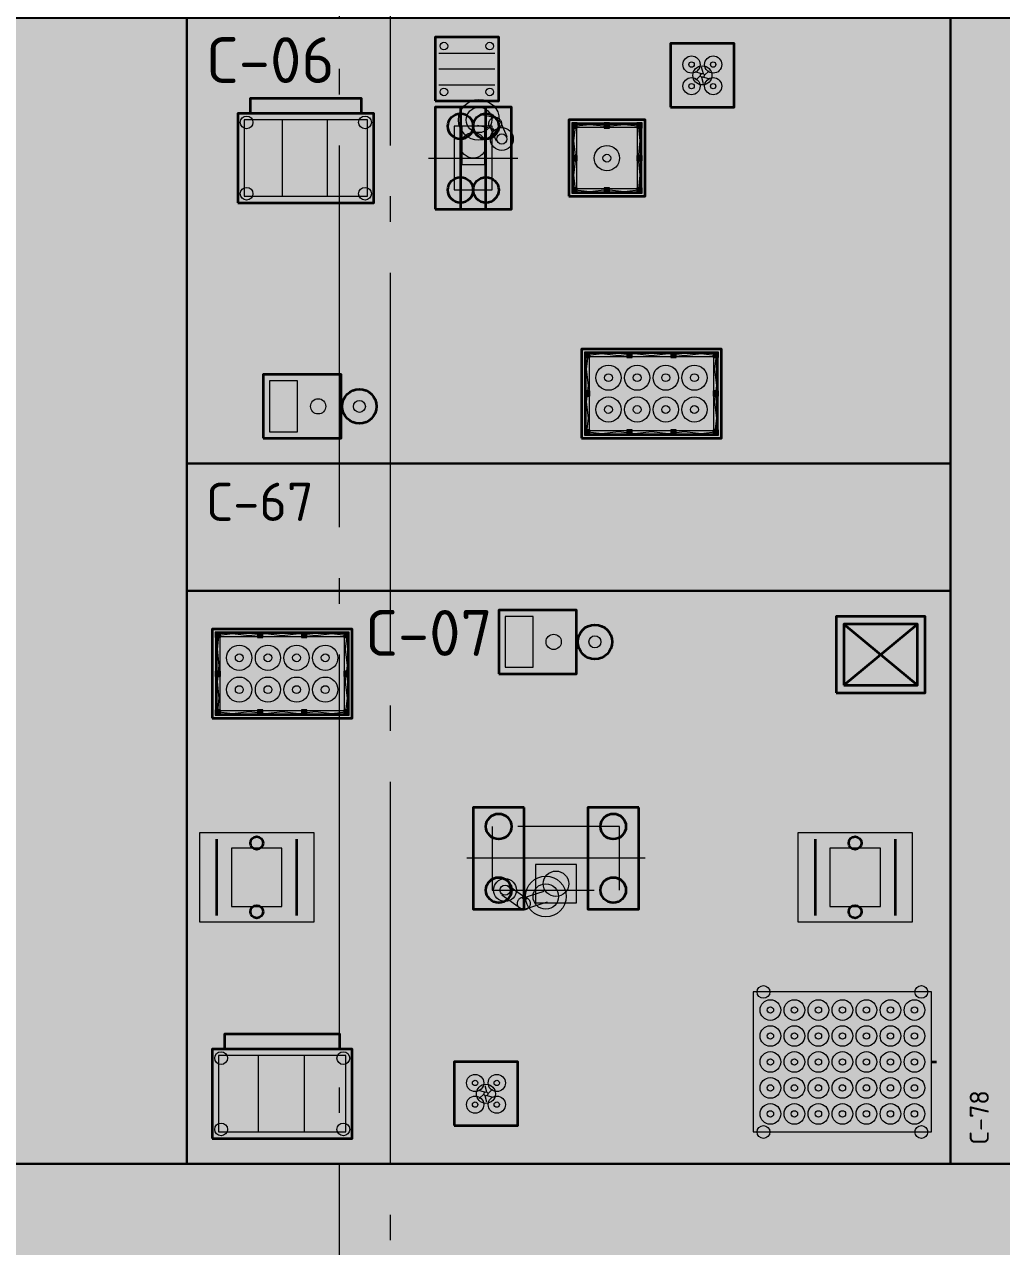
# Model space of a CAD drawing. Header units: millimetres. Extents: x 0 to 1189, y 0 to 841.
# Drawn here: x 349.62 to 388, y 481.25 to 529.25 of the extents above; entities that cross this region are included whole.
import ezdxf
from ezdxf.enums import TextEntityAlignment as Align

# ---------------------------------------------------------------- set-up
doc = ezdxf.new("R2010")
doc.units = ezdxf.units.MM
doc.linetypes.add('IRAM-E-TRAZOS', pattern=[5, 4, -1])
doc.linetypes.add('IRAM-F-TRAZO-PUNTO', pattern=[20, 15, -2, 1, -2])
for name, color, linetype, lineweight, true_color in [('A-DEM-RO', 1, 'CONTINUOUS', 35, 0xd21e1e), ('A-EQUIPO', 30, 'CONTINUOUS', 35, 0xe67800), ('A-SENDA', 2, 'CONTINUOUS', 25, 0xd7a500)]:
    doc.layers.add(name, color=color, linetype=linetype, lineweight=lineweight, true_color=true_color)
for name, color, linetype, lineweight in [('A-EJE', 1, 'IRAM-F-TRAZO-PUNTO', 18), ('A-EQUIPO-FINO', 8, 'CONTINUOUS', 13), ('A-EQUIPO-OCULTO', 8, 'IRAM-E-TRAZOS', 13), ('A-EQUIPO-RELLENO', 9, 'CONTINUOUS', 13), ('A-RELLENO', 9, 'CONTINUOUS', 13), ('A-SECTOR', 1, 'CONTINUOUS', 25), ('A-SECTOR-TXT', 1, 'CONTINUOUS', 25)]:
    doc.layers.add(name, color=color, linetype=linetype, lineweight=lineweight)
doc.styles.add('ISO3098', font='isocpeur.ttf')

msp = doc.modelspace()

# ---------------------------------------------------------------- hatches: boundary and pattern name
at = {"layer": 'A-EQUIPO-RELLENO', "true_color": 0xeeeeee}
h = msp.add_hatch(color=7, dxfattribs=at)
h.dxf.hatch_style = 1
h.paths.add_polyline_path([(365.75, 526.25), (368.25, 526.25), (368.25, 528.75), (365.75, 528.75)])
at = {"layer": 'A-EQUIPO-RELLENO', "true_color": 0xe6e6dc}
h = msp.add_hatch(color=7, dxfattribs=at)
h.dxf.hatch_style = 1
h.paths.add_polyline_path([(375, 526), (377.5, 526), (377.5, 528.5), (375, 528.5)])
at = {"layer": 'A-EQUIPO-RELLENO', "true_color": 0xeeeeee}
h = msp.add_hatch(color=7, dxfattribs=at)
h.dxf.hatch_style = 1
h.paths.add_polyline_path([(358, 522.25), (363.35, 522.25), (363.35, 525.75), (358, 525.75)])
at = {"layer": 'A-EQUIPO-RELLENO', "true_color": 0xcdd0d4}
h = msp.add_hatch(color=7, dxfattribs=at)
h.dxf.hatch_style = 1
h.paths.add_polyline_path([(365.75, 522), (367.75, 522), (367.75, 526), (365.75, 526)])
h = msp.add_hatch(color=7, dxfattribs=at)
h.dxf.hatch_style = 1
h.paths.add_polyline_path([(366.75, 522), (368.75, 522), (368.75, 526), (366.75, 526)])
at = {"layer": 'A-EQUIPO-RELLENO', "true_color": 0xeeeeee}
h = msp.add_hatch(color=7, dxfattribs=at)
h.dxf.hatch_style = 1
h.paths.add_polyline_path([(366.8, 523.75), (367.7, 523.75), (367.7, 525.25), (366.8, 525.25)])
at = {"layer": 'A-EQUIPO-RELLENO', "true_color": 0xf5f5f5}
h = msp.add_hatch(color=7, dxfattribs=at)
h.dxf.hatch_style = 1
h.paths.add_polyline_path([(371, 522.5), (374, 522.5), (374, 525.5), (371, 525.5)])
at = {"layer": 'A-EQUIPO-RELLENO', "true_color": 0x969ba0}
h = msp.add_hatch(color=7, dxfattribs=at)
h.dxf.hatch_style = 1
h.paths.add_polyline_path([(371.12, 525.17), (371.33, 525.17), (371.33, 525.38), (371.12, 525.38)])
h = msp.add_hatch(color=7, dxfattribs=at)
h.dxf.hatch_style = 1
h.paths.add_polyline_path([(371.12, 525.17), (371.33, 525.17), (371.33, 525.38), (371.12, 525.38)])
h = msp.add_hatch(color=7, dxfattribs=at)
h.dxf.hatch_style = 1
h.paths.add_polyline_path([(372.395, 525.17), (372.605, 525.17), (372.605, 525.38), (372.395, 525.38)])
h = msp.add_hatch(color=7, dxfattribs=at)
h.dxf.hatch_style = 1
h.paths.add_polyline_path([(373.67, 525.17), (373.88, 525.17), (373.88, 525.38), (373.67, 525.38)])
h = msp.add_hatch(color=7, dxfattribs=at)
h.dxf.hatch_style = 1
h.paths.add_polyline_path([(373.67, 525.17), (373.88, 525.17), (373.88, 525.38), (373.67, 525.38)])
h = msp.add_hatch(color=7, dxfattribs=at)
h.dxf.hatch_style = 1
h.paths.add_polyline_path([(371.12, 523.895), (371.33, 523.895), (371.33, 524.105), (371.12, 524.105)])
h = msp.add_hatch(color=7, dxfattribs=at)
h.dxf.hatch_style = 1
h.paths.add_polyline_path([(373.67, 523.895), (373.88, 523.895), (373.88, 524.105), (373.67, 524.105)])
h = msp.add_hatch(color=7, dxfattribs=at)
h.dxf.hatch_style = 1
h.paths.add_polyline_path([(371.12, 522.62), (371.33, 522.62), (371.33, 522.83), (371.12, 522.83)])
h = msp.add_hatch(color=7, dxfattribs=at)
h.dxf.hatch_style = 1
h.paths.add_polyline_path([(371.12, 522.62), (371.33, 522.62), (371.33, 522.83), (371.12, 522.83)])
h = msp.add_hatch(color=7, dxfattribs=at)
h.dxf.hatch_style = 1
h.paths.add_polyline_path([(372.395, 522.62), (372.605, 522.62), (372.605, 522.83), (372.395, 522.83)])
h = msp.add_hatch(color=7, dxfattribs=at)
h.dxf.hatch_style = 1
h.paths.add_polyline_path([(373.67, 522.62), (373.88, 522.62), (373.88, 522.83), (373.67, 522.83)])
h = msp.add_hatch(color=7, dxfattribs=at)
h.dxf.hatch_style = 1
h.paths.add_polyline_path([(373.67, 522.62), (373.88, 522.62), (373.88, 522.83), (373.67, 522.83)])
at = {"layer": 'A-EQUIPO-RELLENO', "true_color": 0xf5f5f5}
h = msp.add_hatch(color=7, dxfattribs=at)
h.dxf.hatch_style = 1
h.paths.add_polyline_path([(371.5, 513), (377, 513), (377, 516.5), (371.5, 516.5)])
at = {"layer": 'A-EQUIPO-RELLENO', "true_color": 0x969ba0}
h = msp.add_hatch(color=7, dxfattribs=at)
h.dxf.hatch_style = 1
h.paths.add_polyline_path([(371.62, 516.17), (371.83, 516.17), (371.83, 516.38), (371.62, 516.38)])
h = msp.add_hatch(color=7, dxfattribs=at)
h.dxf.hatch_style = 1
h.paths.add_polyline_path([(371.62, 516.17), (371.83, 516.17), (371.83, 516.38), (371.62, 516.38)])
h = msp.add_hatch(color=7, dxfattribs=at)
h.dxf.hatch_style = 1
h.paths.add_polyline_path([(373.278, 516.17), (373.488, 516.17), (373.488, 516.38), (373.278, 516.38)])
h = msp.add_hatch(color=7, dxfattribs=at)
h.dxf.hatch_style = 1
h.paths.add_polyline_path([(375.012, 516.17), (375.222, 516.17), (375.222, 516.38), (375.012, 516.38)])
h = msp.add_hatch(color=7, dxfattribs=at)
h.dxf.hatch_style = 1
h.paths.add_polyline_path([(376.67, 516.17), (376.88, 516.17), (376.88, 516.38), (376.67, 516.38)])
h = msp.add_hatch(color=7, dxfattribs=at)
h.dxf.hatch_style = 1
h.paths.add_polyline_path([(376.67, 516.17), (376.88, 516.17), (376.88, 516.38), (376.67, 516.38)])
at = {"layer": 'A-EQUIPO-RELLENO', "true_color": 0xd7e1eb}
h = msp.add_hatch(color=7, dxfattribs=at)
h.dxf.hatch_style = 1
h.paths.add_polyline_path([(359, 513), (362.06, 513), (362.06, 515.5), (359, 515.5)])
at = {"layer": 'A-EQUIPO-RELLENO', "true_color": 0xbed2be}
h = msp.add_hatch(color=7, dxfattribs=at)
h.dxf.hatch_style = 1
h.paths.add_polyline_path([(363.455, 514.25), (363.432, 514.425), (363.365, 514.587), (363.257, 514.727), (363.118, 514.835), (362.955, 514.902), (362.78, 514.925), (362.605, 514.902), (362.442, 514.835), (362.303, 514.727), (362.195, 514.587), (362.128, 514.425), (362.105, 514.25), (362.128, 514.075), (362.195, 513.913), (362.303, 513.773), (362.442, 513.665), (362.605, 513.598), (362.78, 513.575), (362.955, 513.598), (363.118, 513.665), (363.257, 513.773), (363.365, 513.913), (363.432, 514.075)])
at = {"layer": 'A-EQUIPO-RELLENO', "true_color": 0x969ba0}
h = msp.add_hatch(color=7, dxfattribs=at)
h.dxf.hatch_style = 1
h.paths.add_polyline_path([(371.62, 514.645), (371.83, 514.645), (371.83, 514.855), (371.62, 514.855)])
h = msp.add_hatch(color=7, dxfattribs=at)
h.dxf.hatch_style = 1
h.paths.add_polyline_path([(376.67, 514.645), (376.88, 514.645), (376.88, 514.855), (376.67, 514.855)])
h = msp.add_hatch(color=7, dxfattribs=at)
h.dxf.hatch_style = 1
h.paths.add_polyline_path([(371.62, 513.12), (371.83, 513.12), (371.83, 513.33), (371.62, 513.33)])
h = msp.add_hatch(color=7, dxfattribs=at)
h.dxf.hatch_style = 1
h.paths.add_polyline_path([(371.62, 513.12), (371.83, 513.12), (371.83, 513.33), (371.62, 513.33)])
h = msp.add_hatch(color=7, dxfattribs=at)
h.dxf.hatch_style = 1
h.paths.add_polyline_path([(373.278, 513.12), (373.488, 513.12), (373.488, 513.33), (373.278, 513.33)])
h = msp.add_hatch(color=7, dxfattribs=at)
h.dxf.hatch_style = 1
h.paths.add_polyline_path([(375.012, 513.12), (375.222, 513.12), (375.222, 513.33), (375.012, 513.33)])
h = msp.add_hatch(color=7, dxfattribs=at)
h.dxf.hatch_style = 1
h.paths.add_polyline_path([(376.67, 513.12), (376.88, 513.12), (376.88, 513.33), (376.67, 513.33)])
h = msp.add_hatch(color=7, dxfattribs=at)
h.dxf.hatch_style = 1
h.paths.add_polyline_path([(376.67, 513.12), (376.88, 513.12), (376.88, 513.33), (376.67, 513.33)])
at = {"layer": 'A-EQUIPO-RELLENO', "true_color": 0xd7e1eb}
h = msp.add_hatch(color=7, dxfattribs=at)
h.dxf.hatch_style = 1
h.paths.add_polyline_path([(368.25, 503.75), (371.31, 503.75), (371.31, 506.25), (368.25, 506.25)])
at = {"layer": 'A-EQUIPO-RELLENO', "true_color": 0xf5f5f5}
h = msp.add_hatch(color=7, dxfattribs=at)
h.dxf.hatch_style = 1
h.paths.add_polyline_path([(357, 502), (362.5, 502), (362.5, 505.5), (357, 505.5)])
at = {"layer": 'A-EQUIPO-RELLENO', "true_color": 0xbed2be}
h = msp.add_hatch(color=7, dxfattribs=at)
h.dxf.hatch_style = 1
h.paths.add_polyline_path([(372.705, 505), (372.682, 505.175), (372.615, 505.338), (372.507, 505.477), (372.367, 505.585), (372.205, 505.652), (372.03, 505.675), (371.855, 505.652), (371.692, 505.585), (371.553, 505.477), (371.445, 505.338), (371.378, 505.175), (371.355, 505), (371.378, 504.825), (371.445, 504.663), (371.553, 504.523), (371.692, 504.415), (371.855, 504.348), (372.03, 504.325), (372.205, 504.348), (372.367, 504.415), (372.507, 504.523), (372.615, 504.663), (372.682, 504.825)])
at = {"layer": 'A-EQUIPO-RELLENO', "true_color": 0x969ba0}
h = msp.add_hatch(color=7, dxfattribs=at)
h.dxf.hatch_style = 1
h.paths.add_polyline_path([(357.12, 505.17), (357.33, 505.17), (357.33, 505.38), (357.12, 505.38)])
h = msp.add_hatch(color=7, dxfattribs=at)
h.dxf.hatch_style = 1
h.paths.add_polyline_path([(357.12, 505.17), (357.33, 505.17), (357.33, 505.38), (357.12, 505.38)])
h = msp.add_hatch(color=7, dxfattribs=at)
h.dxf.hatch_style = 1
h.paths.add_polyline_path([(358.778, 505.17), (358.988, 505.17), (358.988, 505.38), (358.778, 505.38)])
h = msp.add_hatch(color=7, dxfattribs=at)
h.dxf.hatch_style = 1
h.paths.add_polyline_path([(360.512, 505.17), (360.722, 505.17), (360.722, 505.38), (360.512, 505.38)])
h = msp.add_hatch(color=7, dxfattribs=at)
h.dxf.hatch_style = 1
h.paths.add_polyline_path([(362.17, 505.17), (362.38, 505.17), (362.38, 505.38), (362.17, 505.38)])
h = msp.add_hatch(color=7, dxfattribs=at)
h.dxf.hatch_style = 1
h.paths.add_polyline_path([(362.17, 505.17), (362.38, 505.17), (362.38, 505.38), (362.17, 505.38)])
h = msp.add_hatch(color=7, dxfattribs=at)
h.dxf.hatch_style = 1
h.paths.add_polyline_path([(357.12, 503.645), (357.33, 503.645), (357.33, 503.855), (357.12, 503.855)])
h = msp.add_hatch(color=7, dxfattribs=at)
h.dxf.hatch_style = 1
h.paths.add_polyline_path([(362.17, 503.645), (362.38, 503.645), (362.38, 503.855), (362.17, 503.855)])
h = msp.add_hatch(color=7, dxfattribs=at)
h.dxf.hatch_style = 1
h.paths.add_polyline_path([(357.12, 502.12), (357.33, 502.12), (357.33, 502.33), (357.12, 502.33)])
h = msp.add_hatch(color=7, dxfattribs=at)
h.dxf.hatch_style = 1
h.paths.add_polyline_path([(357.12, 502.12), (357.33, 502.12), (357.33, 502.33), (357.12, 502.33)])
h = msp.add_hatch(color=7, dxfattribs=at)
h.dxf.hatch_style = 1
h.paths.add_polyline_path([(358.778, 502.12), (358.988, 502.12), (358.988, 502.33), (358.778, 502.33)])
h = msp.add_hatch(color=7, dxfattribs=at)
h.dxf.hatch_style = 1
h.paths.add_polyline_path([(360.512, 502.12), (360.722, 502.12), (360.722, 502.33), (360.512, 502.33)])
h = msp.add_hatch(color=7, dxfattribs=at)
h.dxf.hatch_style = 1
h.paths.add_polyline_path([(362.17, 502.12), (362.38, 502.12), (362.38, 502.33), (362.17, 502.33)])
h = msp.add_hatch(color=7, dxfattribs=at)
h.dxf.hatch_style = 1
h.paths.add_polyline_path([(362.17, 502.12), (362.38, 502.12), (362.38, 502.33), (362.17, 502.33)])
at = {"layer": 'A-EQUIPO-RELLENO', "true_color": 0xcdd0d4}
h = msp.add_hatch(color=7, dxfattribs=at)
h.dxf.hatch_style = 1
h.paths.add_polyline_path([(369.25, 498.5), (367.25, 498.5), (367.25, 494.5), (369.25, 494.5)])
h = msp.add_hatch(color=7, dxfattribs=at)
h.dxf.hatch_style = 1
h.paths.add_polyline_path([(373.75, 498.5), (371.75, 498.5), (371.75, 494.5), (373.75, 494.5)])
h = msp.add_hatch(color=7, dxfattribs=at)
h.dxf.hatch_style = 1
h.paths.add_polyline_path([(361, 494), (361, 497.5), (356.5, 497.5), (356.5, 494)])
h = msp.add_hatch(color=7, dxfattribs=at)
h.dxf.hatch_style = 1
h.paths.add_polyline_path([(380, 497.5), (380, 494), (384.5, 494), (384.5, 497.5)])
at = {"layer": 'A-EQUIPO-RELLENO', "true_color": 0xeeeeee}
h = msp.add_hatch(color=7, dxfattribs=at)
h.dxf.hatch_style = 1
h.paths.add_polyline_path([(371.3, 496.25), (369.7, 496.25), (369.7, 494.75), (371.3, 494.75)])
h = msp.add_hatch(color=7, dxfattribs=at)
h.dxf.hatch_style = 1
h.paths.add_polyline_path([(378.25, 485.75), (385.25, 485.75), (385.25, 491.25), (378.25, 491.25)])
h = msp.add_hatch(color=7, dxfattribs=at)
h.dxf.hatch_style = 1
h.paths.add_polyline_path([(357, 485.5), (362.5, 485.5), (362.5, 489), (357, 489)])
at = {"layer": 'A-EQUIPO-RELLENO', "true_color": 0xe6e6dc}
h = msp.add_hatch(color=7, dxfattribs=at)
h.dxf.hatch_style = 1
h.paths.add_polyline_path([(366.5, 486), (369, 486), (369, 488.5), (366.5, 488.5)])
at = {"layer": 'A-RELLENO', "true_color": 0xfff4b4}
h = msp.add_hatch(color=7, dxfattribs=at)
h.dxf.hatch_style = 1
h.paths.add_polyline_path([(348.5, 484.5), (356, 484.5), (356, 529.5), (348.5, 529.5)])
at = {"layer": 'A-RELLENO', "true_color": 0xf8d9c0}
h = msp.add_hatch(color=7, dxfattribs=at)
h.dxf.hatch_style = 1
h.paths.add_polyline_path([(356, 512), (386, 512), (386, 529.5), (356, 529.5)])
h = msp.add_hatch(color=7, dxfattribs=at)
h.dxf.hatch_style = 1
h.paths.add_polyline_path([(386, 484.5), (388.5, 484.5), (388.5, 529.5), (386, 529.5)])
h = msp.add_hatch(color=7, dxfattribs=at)
h.dxf.hatch_style = 1
h.paths.add_polyline_path([(356, 507), (386, 507), (386, 512), (356, 512)])
h = msp.add_hatch(color=7, dxfattribs=at)
h.dxf.hatch_style = 1
h.paths.add_polyline_path([(356, 484.5), (386, 484.5), (386, 507), (356, 507)])
at = {"layer": 'A-RELLENO', "true_color": 0xfff4b4}
h = msp.add_hatch(color=7, dxfattribs=at)
h.dxf.hatch_style = 1
h.paths.add_polyline_path([(172, 477), (552, 477), (552, 484.5), (172, 484.5)])

# ---------------------------------------------------------------- linework, layer by layer
at = {"layer": 'A-DEM-RO'}
for p, q in [((381.8, 503.3), (384.7, 505.7)), ((381.8, 505.7), (384.7, 503.3))]:
    msp.add_line(p, q, dxfattribs=at)
for points in [[(381.5, 503), (385, 503), (385, 506), (381.5, 506)], [(381.8, 503.3), (384.7, 503.3), (384.7, 505.7), (381.8, 505.7)]]:
    msp.add_lwpolyline(points, close=True, dxfattribs=at)
at = {"layer": 'A-EJE'}
for p, q in [((364, 364.5), (364, 707)), ((362, 369.5), (362, 622.5)), ((365.5, 524), (369, 524)), ((374, 496.5), (367, 496.5))]:
    msp.add_line(p, q, dxfattribs=at)
at = {"layer": 'A-EQUIPO'}
for p, q in [((357.175, 494.25), (357.175, 497.25)), ((360.325, 494.25), (360.325, 497.25)), ((380.675, 497.25), (380.675, 494.25)), ((383.825, 497.25), (383.825, 494.25)), ((385.25, 488.5), (385.45, 488.5))]:
    msp.add_line(p, q, dxfattribs=at)
for points in [[(365.75, 526.25), (368.25, 526.25), (368.25, 528.75), (365.75, 528.75)], [(375, 526), (377.5, 526), (377.5, 528.5), (375, 528.5)], [(358, 522.25), (363.35, 522.25), (363.35, 525.75), (358, 525.75)], [(365.75, 522), (367.75, 522), (367.75, 526), (365.75, 526)], [(366.75, 522), (368.75, 522), (368.75, 526), (366.75, 526)], [(371, 522.5), (374, 522.5), (374, 525.5), (371, 525.5)], [(371.15, 522.65), (373.85, 522.65), (373.85, 525.35), (371.15, 525.35)], [(371.5, 513), (377, 513), (377, 516.5), (371.5, 516.5)], [(371.65, 513.15), (376.85, 513.15), (376.85, 516.35), (371.65, 516.35)], [(359, 513), (362.06, 513), (362.06, 515.5), (359, 515.5)], [(368.25, 503.75), (371.31, 503.75), (371.31, 506.25), (368.25, 506.25)], [(357, 502), (362.5, 502), (362.5, 505.5), (357, 505.5)], [(357.15, 502.15), (362.35, 502.15), (362.35, 505.35), (357.15, 505.35)], [(369.25, 498.5), (367.25, 498.5), (367.25, 494.5), (369.25, 494.5)], [(373.75, 498.5), (371.75, 498.5), (371.75, 494.5), (373.75, 494.5)], [(357, 485.5), (362.5, 485.5), (362.5, 489), (357, 489)], [(366.5, 486), (369, 486), (369, 488.5), (366.5, 488.5)]]:
    msp.add_lwpolyline(points, close=True, dxfattribs=at)
for points in [[(358.5, 525.75), (358.5, 526.35), (362.85, 526.35), (362.85, 525.75)], [(357.5, 489), (357.5, 489.6), (362, 489.6), (362, 489)]]:
    msp.add_lwpolyline(points, dxfattribs=at)
for centre, radius in [((366.75, 525.25), 0.5), ((367.75, 525.25), 0.5), ((366.75, 522.75), 0.5), ((367.75, 522.75), 0.5), ((362.78, 514.25), 0.675), ((372.03, 505), 0.675), ((368.25, 497.75), 0.5), ((372.75, 497.75), 0.5), ((358.75, 497.1), 0.25), ((382.25, 497.1), 0.25), ((368.25, 495.25), 0.5), ((372.75, 495.25), 0.5), ((358.75, 494.4), 0.25), ((382.25, 494.4), 0.25)]:
    msp.add_circle(centre, radius, dxfattribs=at)
at = {"layer": 'A-EQUIPO-FINO'}
for p, q in [((365.9, 528.125), (368.1, 528.125)), ((365.9, 527.5), (368.1, 527.5)), ((365.9, 526.875), (368.1, 526.875)), ((359.765, 522.5), (359.765, 525.5)), ((361.531, 522.5), (361.531, 525.5)), ((358.815, 485.75), (358.815, 488.75)), ((360.63, 485.75), (360.63, 488.75))]:
    msp.add_line(p, q, dxfattribs=at)
for points in [[(376.288, 527.315), (376.222, 527.568)], [(376.212, 527.315), (375.961, 527.385)], [(376.175, 527.25), (375.989, 527.067)], [(376.212, 527.185), (376.278, 526.932)], [(376.288, 527.185), (376.539, 527.115)], [(376.325, 527.25), (376.511, 527.433)], [(373.85, 525.237), (373.175, 525.312), (372.5, 525.237), (371.825, 525.312), (371.15, 525.237)], [(371.262, 525.35), (371.188, 524.675), (371.262, 524), (371.188, 523.325), (371.262, 522.65)], [(373.737, 522.65), (373.812, 523.325), (373.737, 524), (373.812, 524.675), (373.737, 525.35)], [(371.15, 522.763), (371.825, 522.688), (372.5, 522.763), (373.175, 522.688), (373.85, 522.763)], [(376.85, 516.237), (376.2, 516.312), (375.55, 516.237), (374.9, 516.312), (374.25, 516.237), (373.6, 516.312), (372.95, 516.237), (372.3, 516.312), (371.65, 516.237)], [(371.762, 516.35), (371.688, 515.71), (371.762, 515.07), (371.688, 514.43), (371.762, 513.79), (371.688, 513.15)], [(376.737, 513.15), (376.812, 513.79), (376.737, 514.43), (376.812, 515.07), (376.737, 515.71), (376.812, 516.35)], [(371.65, 513.263), (372.3, 513.188), (372.95, 513.263), (373.6, 513.188), (374.25, 513.263), (374.9, 513.188), (375.55, 513.263), (376.2, 513.188), (376.85, 513.263)], [(362.35, 505.238), (361.7, 505.312), (361.05, 505.238), (360.4, 505.312), (359.75, 505.238), (359.1, 505.312), (358.45, 505.238), (357.8, 505.312), (357.15, 505.238)], [(357.263, 505.35), (357.188, 504.71), (357.263, 504.07), (357.188, 503.43), (357.263, 502.79), (357.188, 502.15)], [(362.238, 502.15), (362.312, 502.79), (362.238, 503.43), (362.312, 504.07), (362.238, 504.71), (362.312, 505.35)], [(357.15, 502.262), (357.8, 502.188), (358.45, 502.262), (359.1, 502.188), (359.75, 502.262), (360.4, 502.188), (361.05, 502.262), (361.7, 502.188), (362.35, 502.262)], [(367.712, 487.315), (367.461, 487.385)], [(367.675, 487.25), (367.489, 487.067)], [(367.788, 487.315), (367.722, 487.568)], [(367.825, 487.25), (368.011, 487.433)], [(367.712, 487.185), (367.778, 486.932)], [(367.788, 487.185), (368.039, 487.115)]]:
    msp.add_lwpolyline(points, dxfattribs=at)
for points in [[(358.25, 522.5), (363.1, 522.5), (363.1, 525.5), (358.25, 525.5)], [(366.8, 523.75), (367.7, 523.75), (367.7, 525.25), (366.8, 525.25)], [(371.12, 525.17), (371.33, 525.17), (371.33, 525.38), (371.12, 525.38)], [(371.12, 525.17), (371.33, 525.17), (371.33, 525.38), (371.12, 525.38)], [(371.3, 522.8), (373.7, 522.8), (373.7, 525.2), (371.3, 525.2)], [(372.395, 525.17), (372.605, 525.17), (372.605, 525.38), (372.395, 525.38)], [(373.67, 525.17), (373.88, 525.17), (373.88, 525.38), (373.67, 525.38)], [(373.67, 525.17), (373.88, 525.17), (373.88, 525.38), (373.67, 525.38)], [(371.12, 523.895), (371.33, 523.895), (371.33, 524.105), (371.12, 524.105)], [(373.67, 523.895), (373.88, 523.895), (373.88, 524.105), (373.67, 524.105)], [(371.12, 522.62), (371.33, 522.62), (371.33, 522.83), (371.12, 522.83)], [(371.12, 522.62), (371.33, 522.62), (371.33, 522.83), (371.12, 522.83)], [(372.395, 522.62), (372.605, 522.62), (372.605, 522.83), (372.395, 522.83)], [(373.67, 522.62), (373.88, 522.62), (373.88, 522.83), (373.67, 522.83)], [(373.67, 522.62), (373.88, 522.62), (373.88, 522.83), (373.67, 522.83)], [(371.62, 516.17), (371.83, 516.17), (371.83, 516.38), (371.62, 516.38)], [(371.62, 516.17), (371.83, 516.17), (371.83, 516.38), (371.62, 516.38)], [(371.8, 513.3), (376.7, 513.3), (376.7, 516.2), (371.8, 516.2)], [(373.278, 516.17), (373.488, 516.17), (373.488, 516.38), (373.278, 516.38)], [(375.012, 516.17), (375.222, 516.17), (375.222, 516.38), (375.012, 516.38)], [(376.67, 516.17), (376.88, 516.17), (376.88, 516.38), (376.67, 516.38)], [(376.67, 516.17), (376.88, 516.17), (376.88, 516.38), (376.67, 516.38)], [(359.25, 513.25), (360.35, 513.25), (360.35, 515.25), (359.25, 515.25)], [(371.62, 514.645), (371.83, 514.645), (371.83, 514.855), (371.62, 514.855)], [(376.67, 514.645), (376.88, 514.645), (376.88, 514.855), (376.67, 514.855)], [(371.62, 513.12), (371.83, 513.12), (371.83, 513.33), (371.62, 513.33)], [(371.62, 513.12), (371.83, 513.12), (371.83, 513.33), (371.62, 513.33)], [(373.278, 513.12), (373.488, 513.12), (373.488, 513.33), (373.278, 513.33)], [(375.012, 513.12), (375.222, 513.12), (375.222, 513.33), (375.012, 513.33)], [(376.67, 513.12), (376.88, 513.12), (376.88, 513.33), (376.67, 513.33)], [(376.67, 513.12), (376.88, 513.12), (376.88, 513.33), (376.67, 513.33)], [(368.5, 504), (369.6, 504), (369.6, 506), (368.5, 506)], [(357.12, 505.17), (357.33, 505.17), (357.33, 505.38), (357.12, 505.38)], [(357.12, 505.17), (357.33, 505.17), (357.33, 505.38), (357.12, 505.38)], [(357.3, 502.3), (362.2, 502.3), (362.2, 505.2), (357.3, 505.2)], [(358.778, 505.17), (358.988, 505.17), (358.988, 505.38), (358.778, 505.38)], [(360.512, 505.17), (360.722, 505.17), (360.722, 505.38), (360.512, 505.38)], [(362.17, 505.17), (362.38, 505.17), (362.38, 505.38), (362.17, 505.38)], [(362.17, 505.17), (362.38, 505.17), (362.38, 505.38), (362.17, 505.38)], [(357.12, 503.645), (357.33, 503.645), (357.33, 503.855), (357.12, 503.855)], [(362.17, 503.645), (362.38, 503.645), (362.38, 503.855), (362.17, 503.855)], [(357.12, 502.12), (357.33, 502.12), (357.33, 502.33), (357.12, 502.33)], [(357.12, 502.12), (357.33, 502.12), (357.33, 502.33), (357.12, 502.33)], [(358.778, 502.12), (358.988, 502.12), (358.988, 502.33), (358.778, 502.33)], [(360.512, 502.12), (360.722, 502.12), (360.722, 502.33), (360.512, 502.33)], [(362.17, 502.12), (362.38, 502.12), (362.38, 502.33), (362.17, 502.33)], [(362.17, 502.12), (362.38, 502.12), (362.38, 502.33), (362.17, 502.33)], [(361, 494), (361, 497.5), (356.5, 497.5), (356.5, 494)], [(380, 497.5), (380, 494), (384.5, 494), (384.5, 497.5)], [(371.3, 496.25), (369.7, 496.25), (369.7, 494.75), (371.3, 494.75)], [(378.25, 485.75), (385.25, 485.75), (385.25, 491.25), (378.25, 491.25)], [(357.25, 485.75), (362.25, 485.75), (362.25, 488.75), (357.25, 488.75)]]:
    msp.add_lwpolyline(points, close=True, dxfattribs=at)
for centre, radius in [((366.1, 528.4), 0.15), ((367.9, 528.4), 0.15), ((375.825, 527.675), 0.338), ((376.675, 527.675), 0.338), ((375.825, 527.675), 0.105), ((376.25, 527.25), 0.375), ((376.675, 527.675), 0.105), ((375.825, 526.825), 0.338), ((376.25, 527.25), 0.075), ((376.675, 526.825), 0.338), ((366.1, 526.6), 0.15), ((367.9, 526.6), 0.15), ((375.825, 526.825), 0.105), ((376.675, 526.825), 0.105), ((367.475, 525.5), 0.8), ((358.35, 525.4), 0.25), ((363, 525.4), 0.25), ((367.475, 525.5), 0.5), ((368.375, 524.75), 0.45), ((367.25, 524.5), 0.5), ((368.375, 524.75), 0.2), ((372.5, 524), 0.495), ((372.5, 524), 0.154), ((358.35, 522.6), 0.25), ((363, 522.6), 0.25), ((372.562, 515.375), 0.495), ((372.562, 515.375), 0.154), ((373.688, 515.375), 0.495), ((373.688, 515.375), 0.154), ((374.812, 515.375), 0.495), ((374.812, 515.375), 0.154), ((375.938, 515.375), 0.495), ((375.938, 515.375), 0.154), ((372.562, 514.125), 0.495), ((373.688, 514.125), 0.495), ((374.812, 514.125), 0.495), ((375.938, 514.125), 0.495), ((361.16, 514.25), 0.3), ((362.78, 514.25), 0.236), ((372.562, 514.125), 0.154), ((373.688, 514.125), 0.154), ((374.812, 514.125), 0.154), ((375.938, 514.125), 0.154), ((370.41, 505), 0.3), ((372.03, 505), 0.236), ((358.062, 504.375), 0.495), ((358.062, 504.375), 0.154), ((359.188, 504.375), 0.495), ((359.188, 504.375), 0.154), ((360.312, 504.375), 0.495), ((360.312, 504.375), 0.154), ((361.438, 504.375), 0.495), ((361.438, 504.375), 0.154), ((358.062, 503.125), 0.495), ((359.188, 503.125), 0.495), ((360.312, 503.125), 0.495), ((361.438, 503.125), 0.495), ((358.062, 503.125), 0.154), ((359.188, 503.125), 0.154), ((360.312, 503.125), 0.154), ((361.438, 503.125), 0.154), ((370.5, 495.5), 0.5), ((368.5, 495.25), 0.45), ((368.5, 495.25), 0.2), ((370.1, 495), 0.8), ((370.1, 495), 0.5), ((378.65, 491.25), 0.25), ((384.85, 491.25), 0.25), ((378.921, 490.54), 0.405), ((378.921, 490.54), 0.126), ((379.864, 490.54), 0.405), ((379.864, 490.54), 0.126), ((380.807, 490.54), 0.405), ((380.807, 490.54), 0.126), ((381.75, 490.54), 0.405), ((381.75, 490.54), 0.126), ((382.693, 490.54), 0.405), ((382.693, 490.54), 0.126), ((383.636, 490.54), 0.405), ((383.636, 490.54), 0.126), ((384.579, 490.54), 0.405), ((384.579, 490.54), 0.126), ((378.921, 489.52), 0.405), ((378.921, 489.52), 0.126), ((379.864, 489.52), 0.405), ((379.864, 489.52), 0.126), ((380.807, 489.52), 0.405), ((380.807, 489.52), 0.126), ((381.75, 489.52), 0.405), ((381.75, 489.52), 0.126), ((382.693, 489.52), 0.405), ((382.693, 489.52), 0.126), ((383.636, 489.52), 0.405), ((383.636, 489.52), 0.126), ((384.579, 489.52), 0.405), ((384.579, 489.52), 0.126), ((357.35, 488.65), 0.25), ((362.15, 488.65), 0.25), ((378.921, 488.5), 0.405), ((379.864, 488.5), 0.405), ((380.807, 488.5), 0.405), ((381.75, 488.5), 0.405), ((382.693, 488.5), 0.405), ((383.636, 488.5), 0.405), ((384.579, 488.5), 0.405), ((378.921, 488.5), 0.126), ((379.864, 488.5), 0.126), ((380.807, 488.5), 0.126), ((381.75, 488.5), 0.126), ((382.693, 488.5), 0.126), ((383.636, 488.5), 0.126), ((384.579, 488.5), 0.126), ((367.325, 487.675), 0.338), ((367.325, 487.675), 0.105), ((368.175, 487.675), 0.338), ((368.175, 487.675), 0.105), ((378.921, 487.48), 0.405), ((379.864, 487.48), 0.405), ((380.807, 487.48), 0.405), ((381.75, 487.48), 0.405), ((382.693, 487.48), 0.405), ((383.636, 487.48), 0.405), ((384.579, 487.48), 0.405), ((367.75, 487.25), 0.375), ((367.75, 487.25), 0.075), ((378.921, 487.48), 0.126), ((379.864, 487.48), 0.126), ((380.807, 487.48), 0.126), ((381.75, 487.48), 0.126), ((382.693, 487.48), 0.126), ((383.636, 487.48), 0.126), ((384.579, 487.48), 0.126), ((367.325, 486.825), 0.338), ((367.325, 486.825), 0.105), ((368.175, 486.825), 0.338), ((368.175, 486.825), 0.105), ((378.921, 486.46), 0.405), ((379.864, 486.46), 0.405), ((380.807, 486.46), 0.405), ((381.75, 486.46), 0.405), ((382.693, 486.46), 0.405), ((383.636, 486.46), 0.405), ((384.579, 486.46), 0.405), ((378.921, 486.46), 0.126), ((379.864, 486.46), 0.126), ((380.807, 486.46), 0.126), ((381.75, 486.46), 0.126), ((382.693, 486.46), 0.126), ((383.636, 486.46), 0.126), ((384.579, 486.46), 0.126), ((357.35, 485.85), 0.25), ((362.15, 485.85), 0.25), ((378.65, 485.75), 0.25), ((384.85, 485.75), 0.25)]:
    msp.add_circle(centre, radius, dxfattribs=at)
at = {"layer": 'A-EQUIPO-OCULTO'}
for p, q in [((368.164, 525.569), (367.527, 525.719)), ((368.061, 525.131), (367.423, 525.281)), ((368.169, 524.66), (367.906, 525.26)), ((368.581, 524.84), (368.319, 525.44)), ((368.63, 495.433), (369.368, 494.908)), ((368.37, 495.067), (369.107, 494.542)), ((369.169, 494.939), (370.032, 495.214)), ((369.306, 494.511), (370.168, 494.786))]:
    msp.add_line(p, q, dxfattribs=at)
for points in [[(366.5, 522.75), (368, 522.75), (368, 525.25), (366.5, 525.25)], [(373, 497.75), (368, 497.75), (368, 495.25), (373, 495.25)], [(359.74, 494.6), (359.74, 496.9), (357.76, 496.9), (357.76, 494.6)], [(381.26, 496.9), (381.26, 494.6), (383.24, 494.6), (383.24, 496.9)]]:
    msp.add_lwpolyline(points, close=True, dxfattribs=at)
for centre in [(368.112, 525.35), (369.237, 494.725)]:
    msp.add_circle(centre, 0.25, dxfattribs=at)
at = {"layer": 'A-SECTOR'}
for points in [[(356, 512), (386, 512), (386, 529.5), (356, 529.5)], [(386, 484.5), (388.5, 484.5), (388.5, 529.5), (386, 529.5)], [(356, 507), (386, 507), (386, 512), (356, 512)], [(356, 484.5), (386, 484.5), (386, 507), (356, 507)]]:
    msp.add_lwpolyline(points, close=True, dxfattribs=at)
at = {"layer": 'A-SENDA'}
for points in [[(348.5, 484.5), (356, 484.5), (356, 529.5), (348.5, 529.5)], [(172, 477), (552, 477), (552, 484.5), (172, 484.5)]]:
    msp.add_lwpolyline(points, close=True, dxfattribs=at)

# ---------------------------------------------------------------- texts
at = {"layer": 'A-SECTOR-TXT', "style": 'ISO3098'}
for s, height, p in [('C-06', 1.8, (356.75, 528.75)), ('C-67', 1.5, (356.75, 511.25)), ('C-07', 1.8, (363, 506.25))]:
    msp.add_text(s, height=height, dxfattribs=at).set_placement(p, align=Align.TOP_LEFT)
msp.add_text('C-78', height=0.75, rotation=90, dxfattribs=at).set_placement((386.75, 485.25), align=Align.TOP_LEFT)

doc.saveas('drawing.dxf')
